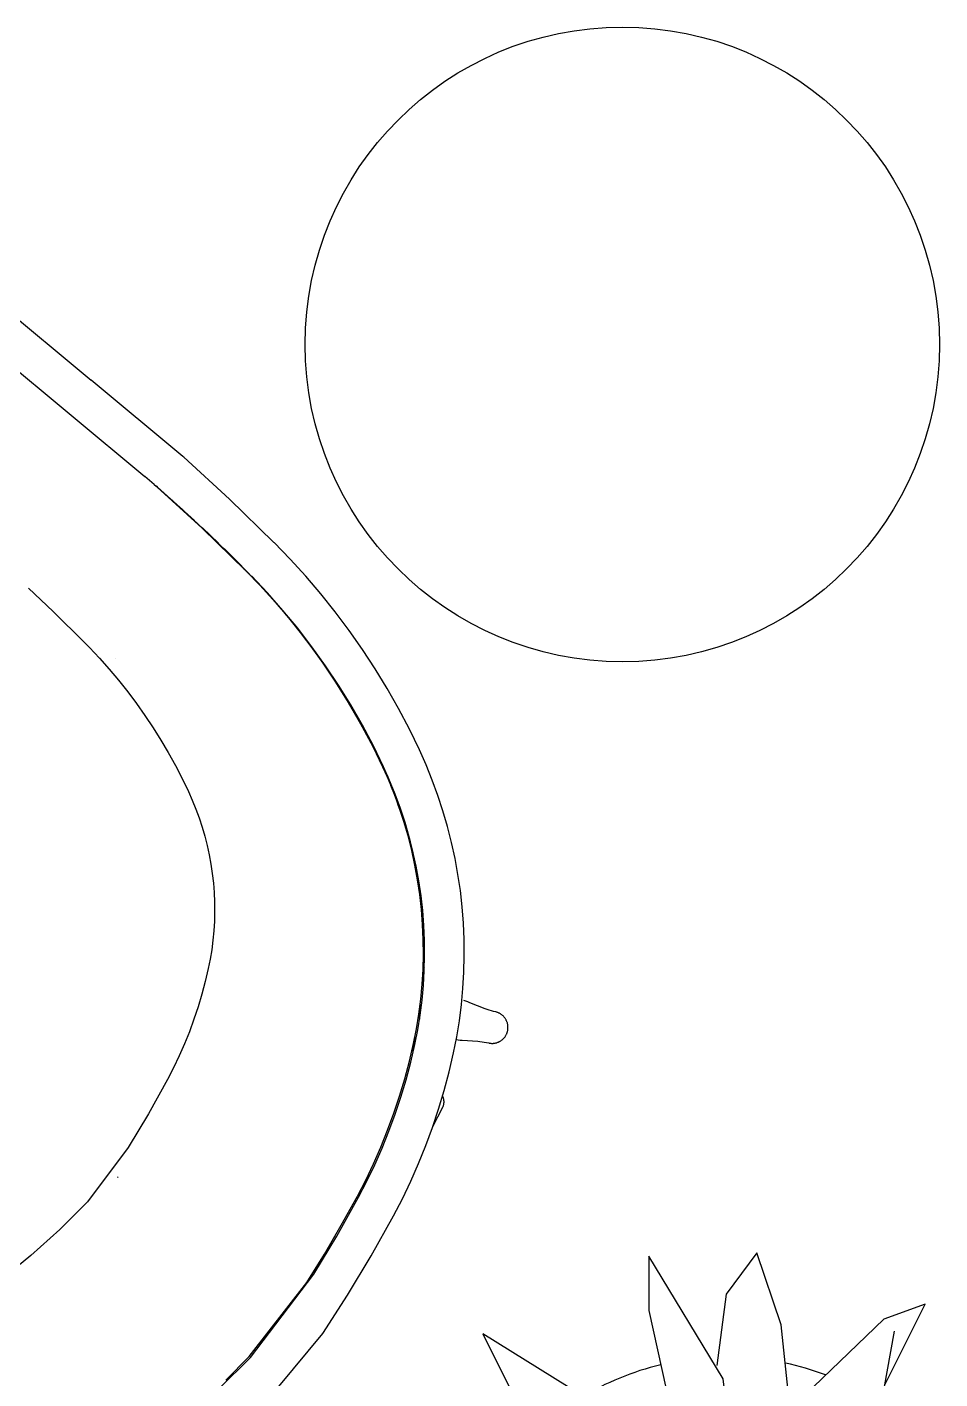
# Model space of a CAD drawing. Header units: millimetres. Extents: x 24870 to 27223, y 1839 to 3696.
# Drawn here: x 27105.5 to 27163.1, y 3082.6 to 3167.8 of the extents above; entities that cross this region are included whole.
import ezdxf

# ---------------------------------------------------------------- set-up
doc = ezdxf.new("R2010")
doc.units = ezdxf.units.MM
doc.layers.add('2-tef-aksesuar', color=30, linetype='Continuous')
doc.layers.add('2-tef-hareketli', color=251, linetype='Continuous')

# ---------------------------------------------------------------- blocks, each defined once
blk = doc.blocks.new('targe plan')
at = {"color": 0}
for p, q in [((2879.187735360897, 128.2747416985255), (2883.517001410848, 128.2747417040115)), ((2883.517001410848, 128.2747417040115), (2886.382192422543, 127.9308538380125)), ((2886.382192422543, 127.9308538380125), (2889.234772782419, 127.4945469639831)), ((2889.234772782419, 127.4945469639831), (2892.071762235204, 126.9662769168869)), ((2892.06761005902, 126.9458210701211), (2892.071762235204, 126.9662769168869)), ((2892.071762240627, 126.9662769157855), (2893.263346242665, 126.7050301405531)), ((2893.263346242665, 126.7050301405531), (2894.446220536321, 126.4068176041152)), ((2894.446220536321, 126.4068176041152), (2895.619238649324, 126.0719283417545)), ((2895.619238649324, 126.0719283417545), (2896.781263662271, 125.7006869367794)), ((2876.660615793611, 125.4532479119386), (2879.44555770039, 125.7190916524028)), ((2877.357097604937, 125.4453950994818), (2879.449327228604, 125.6194597159188)), ((2879.449327228604, 125.6194597159188), (2885.347639167111, 125.4453951045277)), ((2885.347639167111, 125.4453951045277), (2887.432754136951, 125.1523030232544)), ((2886.044120973501, 125.4532479173137), (2888.816805429976, 125.0291612547623)), ((2896.781263662271, 125.7006869367794), (2897.931169310549, 125.2934532059332)), ((2897.931169310549, 125.2934532059332), (2899.06784107595, 124.8506218506515)), ((2897.992273831509, 125.270673898475), (2899.336910871196, 124.9754534106439)), ((2887.432754136951, 125.1523030232544), (2889.508923333583, 124.8089216212535)), ((2888.816805429976, 125.0291612547623), (2891.574335654208, 124.5156871512478)), ((2889.508923333583, 124.8089216212535), (2891.574335719924, 124.4156645532345)), ((2891.574335719924, 124.4156645532345), (2892.689877306253, 124.1710895723988)), ((2891.574335904769, 124.5156871003944), (2892.689877446539, 124.2711121175323)), ((2899.06784107595, 124.8506218506515), (2900.190177266885, 124.3726220745027)), ((2899.336907651109, 124.9754416131424), (2899.36315679517, 124.9677885649241)), ((2899.36315679517, 124.9677885649241), (2899.389128359397, 124.9592407837778)), ((2899.389128359397, 124.9592407837778), (2899.41479185558, 124.9498083040086)), ((2899.41479185558, 124.9498083040086), (2899.44011715715, 124.9395021984726)), ((2899.44011715715, 124.9395021984726), (2899.465074534548, 124.9283345655837)), ((2899.465074534548, 124.9283345655837), (2899.489634690124, 124.9163185151098)), ((2899.489634690124, 124.9163185151098), (2899.51376879253, 124.9034681527807)), ((2899.51376879253, 124.9034681527807), (2899.537448510565, 124.8897985637329)), ((2899.537448510565, 124.8897985637329), (2899.560646046431, 124.8753257947971)), ((2899.560646046431, 124.8753257947971), (2899.583334168369, 124.8600668356636)), ((2899.583334168369, 124.8600668356636), (2899.605486242627, 124.8440395989389)), ((2899.605486242627, 124.8440395989389), (2899.627076264718, 124.8272628991132)), ((2899.627076264718, 124.8272628991132), (2899.648078889957, 124.8097564304805)), ((2899.648078889957, 124.8097564304805), (2899.668469463207, 124.7915407440129)), ((2899.668469463207, 124.7915407440129), (2899.688224047822, 124.7726372232398)), ((2899.688224047822, 124.7726372232398), (2899.707319453749, 124.7530680591441)), ((2899.707319453749, 124.7530680591441), (2899.72573326475, 124.7328562241125)), ((2899.72573326475, 124.7328562241125), (2899.743443864716, 124.7120254449671)), ((2899.743443864716, 124.7120254449671), (2899.760430463042, 124.6906001751155)), ((2899.760430463042, 124.6906001751155), (2899.776673119035, 124.668605565839)), ((2899.776673119035, 124.668605565839), (2899.79215276532, 124.6460674367724)), ((2899.79215276532, 124.6460674367724), (2899.805354543221, 124.6254498071036)), ((2899.805354543221, 124.6254498071036), (2899.817918911785, 124.6044376621509)), ((2899.817918911785, 124.6044376621509), (2899.82983409149, 124.5830507015086)), ((2899.82983409149, 124.5830507015086), (2899.841088911456, 124.5613089761761)), ((2899.841088911456, 124.5613089761761), (2899.851672819907, 124.5392328697523)), ((2899.851672819907, 124.5392328697523), (2899.861575894073, 124.5168430793344)), ((2900.190177266885, 124.3726220745027), (2901.297090086173, 123.8599171671974)), ((2904.149575543797, 124.3642906337397), (2904.219251126419, 124.4878358958692)), ((2904.219251126419, 124.4878358958692), (2904.287077193369, 124.616901671078)), ((2904.28707921277, 124.6169056599808), (2904.303237845627, 124.6472851886935)), ((2904.303237845627, 124.6472851886935), (2904.320442949721, 124.6770845439493)), ((2904.320442949721, 124.6770845439493), (2904.338673720791, 124.7062676926286)), ((2904.338673720791, 124.7062676926286), (2904.357908114345, 124.7347993467199)), ((2904.357908114345, 124.7347993467199), (2904.378122872323, 124.7626450059958)), ((2904.378122872323, 124.7626450059958), (2904.399293551214, 124.7897709997266)), ((2904.399293551214, 124.7897709997266), (2904.421394551618, 124.816144527396)), ((2904.421394551618, 124.816144527396), (2904.444399149197, 124.8417336983636)), ((2904.444399149197, 124.8417336983636), (2904.468279526991, 124.8665075704263)), ((2904.468279526991, 124.8665075704263), (2904.493006809055, 124.8904361872343)), ((2904.493006809055, 124.8904361872343), (2904.518551095375, 124.9134906145097)), ((2904.518551095375, 124.9134906145097), (2904.54488149802, 124.9356429750421)), ((2904.54488149802, 124.9356429750421), (2904.571966178498, 124.9568664823871)), ((2904.571966178498, 124.9568664823871), (2904.599772386247, 124.9771354732645)), ((2904.599772386247, 124.9771354732645), (2904.628266498243, 124.9964254385874)), ((2904.628266498243, 124.9964254385874), (2904.657414059653, 125.0147130530965)), ((2904.657414059653, 125.0147130530965), (2904.687179825499, 125.0319762035676)), ((2904.687179825499, 125.0319762035676), (2904.717527803276, 125.0481940155493)), ((2904.717527803276, 125.0481940155493), (2904.748421296471, 125.0633468786042)), ((2904.748421296471, 125.0633468786042), (2904.779822948943, 125.0774164700221)), ((2904.779822948943, 125.0774164700221), (2904.811694790084, 125.0903857769742)), ((2904.811694790084, 125.0903857769742), (2904.843998280743, 125.1022391170879)), ((2904.843998280743, 125.1022391170879), (2904.876694359818, 125.1129621574079)), ((2904.876694359818, 125.1129621574079), (2904.909743491496, 125.1225419317258)), ((2904.909743491496, 125.1225419317258), (2904.943105713051, 125.1309668562623)), ((2904.943105713051, 125.1309668562623), (2904.976740683178, 125.1382267436726)), ((2904.976740683178, 125.1382267436726), (2905.010607730761, 125.1443128153621)), ((2905.010607730761, 125.1443128153621), (2905.04466590406, 125.1492177121069)), ((2905.04466590406, 125.1492177121069), (2905.07887402023, 125.1529355029485)), ((2905.07887402023, 125.1529355029485), (2905.113190715112, 125.1554616923674)), ((2905.113190715112, 125.1554616923674), (2905.147574493257, 125.1567932257155)), ((2905.147574493257, 125.1567932257155), (2905.181983778099, 125.1569284929143)), ((2905.181983778099, 125.1569284929143), (2905.216962473767, 125.1561389378209)), ((2905.216962473767, 125.1561389378209), (2905.251892361195, 125.1541300794158)), ((2905.251892361195, 125.1541300794158), (2905.2867309503, 125.150904361352)), ((2905.2867309503, 125.150904361352), (2905.321435862057, 125.1464657075209)), ((2905.321435862057, 125.1464657075209), (2905.35596488005, 125.1408195172732)), ((2905.35596488005, 125.1408195172732), (2905.390276001828, 125.1339726588582)), ((2905.390276001828, 125.1339726588582), (2905.424327489999, 125.125933461061)), ((2905.424327489999, 125.125933461061), (2905.458077922997, 125.1167117030779)), ((2905.458077922997, 125.1167117030779), (2905.491486245473, 125.1063186026165)), ((2905.491486245473, 125.1063186026165), (2905.524511818234, 125.0947668022515)), ((2905.524511818234, 125.0947668022515), (2905.557114467679, 125.0820703540464)), ((2905.557114467679, 125.0820703540464), (2905.589254534666, 125.0682447024562)), ((2905.589254534666, 125.0682447024562), (2905.62089292276, 125.0533066655477)), ((2905.62089292276, 125.0533066655477), (2905.651991145784, 125.037274414534)), ((2905.651991145784, 125.037274414534), (2905.682511374642, 125.0201674516726)), ((2905.682511374642, 125.0201674516726), (2905.712416483331, 125.0020065865444)), ((2905.712416483331, 125.0020065865444), (2905.741670094103, 124.9828139107373)), ((2905.741670094103, 124.9828139107373), (2905.770236621721, 124.962612770975)), ((2905.770236621721, 124.962612770975), (2905.798081316741, 124.9414277407156)), ((2905.798081316741, 124.9414277407156), (2905.825170307784, 124.9192845902596)), ((2905.825170307784, 124.9192845902596), (2905.85147064274, 124.896210255403)), ((2905.85147064274, 124.896210255403), (2905.876950328851, 124.8722328046721)), ((2905.876950328851, 124.8722328046721), (2905.901578371627, 124.8473814051765)), ((2905.901578371627, 124.8473814051765), (2905.925324812552, 124.8216862871338)), ((2905.925324812552, 124.8216862871338), (2905.948160765526, 124.7951787070921)), ((2905.948160765526, 124.7951787070921), (2905.970058451999, 124.767890909911)), ((2905.970058451999, 124.767890909911), (2905.990991234767, 124.739856089536)), ((2905.990991234767, 124.739856089536), (2906.010933650372, 124.7111083486222)), ((2906.010933650372, 124.7111083486222), (2906.02986144008, 124.6816826570482)), ((2906.02986144008, 124.6816826570482), (2906.047751579385, 124.6516148093776)), ((2906.047751579385, 124.6516148093776), (2906.064582306019, 124.6209413813201)), ((2906.064582306019, 124.6209413813201), (2906.080333146429, 124.589699685235)), ((2906.080333146429, 124.589699685235), (2906.094984940672, 124.5579277247468)), ((2906.094984940672, 124.5579277247468), (2906.108519865735, 124.5256641485118)), ((2906.108519865735, 124.5256641485118), (2906.120921457201, 124.4929482032109)), ((2906.120921457201, 124.4929482032109), (2906.132174629291, 124.4598196858012)), ((2906.132174629291, 124.4598196858012), (2906.142265693204, 124.4263188951097)), ((2906.142265693204, 124.4263188951097), (2906.151182373774, 124.3924865828109)), ((2906.151182373774, 124.3924865828109), (2906.158913824402, 124.3583639038567)), ((2892.689877306253, 124.1710895723988), (2893.797265004896, 123.891907844885)), ((2892.689877446539, 124.2711121175323), (2893.79726510129, 123.9919303922013)), ((2893.797265004896, 123.891907844885), (2894.89542550704, 123.5783899608447)), ((2893.79726510129, 123.9919303922013), (2894.895425560432, 123.6784125145093)), ((2894.89542550704, 123.5783899608447), (2895.983294447113, 123.2308397899248)), ((2894.895425560432, 123.6784125145093), (2895.983294458606, 123.3308623540449)), ((2901.297090086173, 123.8599171671974), (2902.387506685365, 123.313004055554)), ((2903.354441623337, 123.2181156905096), (2903.929005866109, 124.0161714378334)), ((2903.929005866109, 124.0161714378334), (2904.004497497221, 124.1295190535226)), ((2904.004497497221, 124.1295190535226), (2904.078005861924, 124.245205235891)), ((2904.078005861924, 124.245205235891), (2904.149575543797, 124.3642906337397)), ((2906.013022402716, 123.57973569621), (2905.954698573849, 123.4504435866499)), ((2906.07689036283, 123.7108052707078), (2906.013022402716, 123.57973569621)), ((2906.091805378137, 123.7424934107636), (2906.076906261086, 123.7108366759509)), ((2906.10559149375, 123.7746504560907), (2906.091805378137, 123.7424934107636)), ((2906.118247837955, 123.8072686948414), (2906.10559149375, 123.7746504560907)), ((2906.129759015077, 123.8403084489134), (2906.118247837955, 123.8072686948414)), ((2906.140111022471, 123.8737295274538), (2906.129759015077, 123.8403084489134)), ((2906.149291267548, 123.9074912757521), (2906.140111022471, 123.8737295274538)), ((2906.157288583098, 123.9415526246955), (2906.149291267548, 123.9074912757521)), ((2906.164093240874, 123.975872140724), (2906.157288583098, 123.9415526246955)), ((2906.158913824402, 124.3583639038567), (2906.165450640248, 124.3239923664093)), ((2906.169696963422, 124.0104080762327), (2906.164093240874, 123.975872140724)), ((2906.165450640248, 124.3239923664093), (2906.170784869673, 124.2894137813561)), ((2906.174092934157, 124.0451184203554), (2906.169696963422, 124.0104080762327)), ((2906.170784869673, 124.2894137813561), (2906.174910023912, 124.254670211442)), ((2906.177275805645, 124.0799609500706), (2906.174092934157, 124.0451184203554)), ((2906.174910023912, 124.254670211442), (2906.177821084965, 124.2198039201082)), ((2906.179241706117, 124.1148932815592), (2906.177275805645, 124.0799609500706)), ((2906.177821084965, 124.2198039201082), (2906.179514511703, 124.1848573200766)), ((2906.179988244176, 124.1498729217626), (2906.179241706117, 124.1148932815592)), ((2906.179514511703, 124.1848573200766), (2906.179988244176, 124.1498729217626)), ((2895.983294447113, 123.2308397899248), (2897.059817434391, 122.849594186742)), ((2895.983294458606, 123.3308623540449), (2897.059817405303, 122.9496167653612)), ((2897.059817405303, 122.9496167653612), (2898.123951006798, 122.5350452614882)), ((2897.059817434391, 122.849594186742), (2898.123951074939, 122.4350226644016)), ((2902.37785937029, 123.2944942866249), (2902.387506685365, 123.313004055554)), ((2902.387506687461, 123.3130040544617), (2903.291842552696, 122.8218202076729)), ((2903.150624749332, 122.9011929614859), (2903.217457679467, 123.0109835249966)), ((2903.217457679467, 123.0109835249966), (2903.285582861984, 123.116508532237)), ((2903.285582861984, 123.116508532237), (2903.354441623337, 123.2181156905096)), ((2903.291842552696, 122.8218202076729), (2904.178855231588, 122.3000027721807)), ((2905.804707537711, 123.0665938160989), (2905.484937726758, 122.0831949375085)), ((2905.851369575049, 123.1945364697437), (2905.804707537711, 123.0665938160989)), ((2905.901090442527, 123.3222651188777), (2905.851369575049, 123.1945364697437)), ((2905.954698573849, 123.4504435866499), (2905.901090442527, 123.3222651188777)), ((2898.123951006798, 122.5350452614882), (2899.17466387744, 122.0875496557862)), ((2898.123951074939, 122.4350226644016), (2899.1746639829, 121.9875270363479)), ((2899.17466387744, 122.0875496557862), (2900.210937639295, 121.6075636725051)), ((2899.1746639829, 121.9875270363479), (2900.210937780136, 121.5075410269234)), ((2904.178855231588, 122.3000027721807), (2905.047507438422, 121.7481619689931)), ((2905.387861197948, 121.8289949550578), (2905.331687772273, 121.6993789174118)), ((2905.438685673952, 121.9570371814386), (2905.387861197948, 121.8289949550578)), ((2905.484937726758, 122.0831949375085), (2905.438685673952, 121.9570371814386)), ((2900.210937639295, 121.6075636725051), (2901.231767909184, 121.0955525264032)), ((2900.210937780136, 121.5075410269234), (2901.231768083271, 120.9955298509864)), ((2900.860540796257, 121.2785219610757), (2901.672551392229, 120.8522092495093)), ((2901.231768083271, 120.9955298509864), (2902.060961228842, 120.5451592585648)), ((2901.231768311345, 121.0955523168029), (2902.06096140989, 120.6451817408194)), ((2905.047507438422, 121.7481619689931), (2905.896783358489, 121.1669431288898)), ((2905.896783358489, 121.1669431288898), (2906.725689836, 120.5570259377561)), ((2902.060961228842, 120.5451592585648), (2902.874270600053, 120.0667004725844)), ((2902.06096140989, 120.6451817408194), (2902.87427073552, 120.1667229743304)), ((2902.737448802446, 120.2039233559769), (2902.648462878065, 120.3033306339)), ((2902.768219121988, 120.1740786073021), (2902.738326486304, 120.2030432454519)), ((2902.799059355594, 120.1461250758172), (2902.768219121988, 120.1740786073021)), ((2902.830813004635, 120.1192136339402), (2902.799059355594, 120.1461250758172)), ((2902.86344487422, 120.0933741095902), (2902.830813004635, 120.1192136339402)), ((2902.87427073552, 120.1667229743304), (2903.670745192479, 119.6607355339744)), ((2906.725689836, 120.5570259377561), (2907.533257535487, 119.9191236417552)), ((2902.896918796064, 120.0686351426008), (2902.86344487422, 120.0933741095902)), ((2902.874270600053, 120.0667004725844), (2903.670745100995, 119.5607130097657)), ((2902.931197668571, 120.0450241529786), (2902.896918796064, 120.0686351426008)), ((2902.96624349796, 120.0225673105085), (2902.931197668571, 120.0450241529786)), ((2903.002017440376, 120.0012895057513), (2902.96624349796, 120.0225673105085)), ((2903.038479844944, 119.9812143224532), (2903.002017440376, 120.0012895057513)), ((2903.075590297714, 119.9623640114084), (2903.038479844944, 119.9812143224532)), ((2903.113307666459, 119.9447594657956), (2903.075590297714, 119.9623640114084)), ((2903.151590146261, 119.9284201980169), (2903.113307666459, 119.9447594657956)), ((2903.190395305849, 119.9133643180809), (2903.151590146261, 119.9284201980169)), ((2903.229680134627, 119.8996085135183), (2903.190395305849, 119.9133643180809)), ((2903.269401090347, 119.8871680308927), (2903.229680134627, 119.8996085135183)), ((2903.30951414737, 119.8760566589005), (2903.269401090347, 119.8871680308927)), ((2903.349974845463, 119.8662867130894), (2903.30951414737, 119.8760566589005)), ((2903.350213974746, 119.7689318537202), (2903.350213974746, 119.8673546293573)), ((2903.670745100995, 119.5607130097657), (2904.449453322707, 119.0277885792709)), ((2903.670745192479, 119.6607355339744), (2904.449453371955, 119.1278111288245)), ((2907.533257535487, 119.9191236417552), (2908.318542075369, 119.2539822132437)), ((2904.449453322707, 119.0277885792709), (2905.209484632373, 118.4685503907437)), ((2904.449453371955, 119.1278111288245), (2905.209484641276, 118.5685729684298)), ((2905.209484641276, 118.5685729684298), (2905.949950208821, 117.9836750340298)), ((2905.209484632373, 118.4685503907437), (2905.949950238233, 117.8836524255236)), ((2905.35066566821, 118.3601629216061), (2905.35066566821, 118.460185506369)), ((2908.318542075369, 119.2539822132437), (2909.080625132317, 118.562379478423)), ((2909.080625132317, 118.562379478423), (2909.81861551516, 117.8451242077351)), ((2905.949950208821, 117.9836750340298), (2906.669984163388, 117.3738013137742)), ((2905.949950238233, 117.8836524255236), (2906.669984228947, 117.2737786718696)), ((2906.314373629988, 117.6671202218265), (2906.950797857208, 117.1101717758399)), ((2909.81861551516, 117.8451242077351), (2910.531650207056, 117.1030551700766)), ((2906.669984163388, 117.3738013137742), (2907.368744486796, 116.7396650028629)), ((2906.669984228947, 117.2737786718696), (2907.368744586207, 116.6396423250932)), ((2906.950797857208, 117.1101717758399), (2907.569831833977, 116.5339562744136)), ((2907.368744486796, 116.7396650028629), (2908.045414038563, 116.0820076695206)), ((2910.531650207056, 117.1030551700766), (2911.218895374716, 116.3370401519293)), ((2907.368744586207, 116.6396423250932), (2908.045414169403, 115.9819849535403)), ((2908.045414038563, 116.0820076695206), (2908.699201511471, 115.4015983877968)), ((2908.045414169403, 115.9819849535403), (2908.699201671199, 115.3015756313859)), ((2911.218895374716, 116.3370401519293), (2911.8795473435, 115.5479749425573)), ((2908.51771054602, 115.5786736235684), (2908.939940178102, 115.1216971004202)), ((2908.699201511471, 115.4015983877968), (2909.329342356941, 114.6992328382027)), ((2908.699201671199, 115.3015756313859), (2909.329342542903, 114.5992100392702)), ((2908.939940178102, 115.1216971004202), (2909.351863568845, 114.6551979863549)), ((2911.8795473435, 115.5479749425573), (2912.512833537247, 114.7367822864596)), ((2909.329342356941, 114.6992328382027), (2909.935099679104, 113.9757323772271)), ((2909.329342542903, 114.5992100392702), (2909.935099888537, 113.8757095338166)), ((2909.351863568845, 114.6551979863549), (2909.753162544308, 114.1795285259556)), ((2909.753162544308, 114.1795285259556), (2910.143535134404, 113.6950549499795)), ((2912.512833537247, 114.7367822864596), (2913.118013381741, 113.9044108042969)), ((2909.935099679104, 113.9757323772271), (2910.515765096538, 113.2319430768309)), ((2909.935099888537, 113.8757095338166), (2910.515765326578, 113.1319201871299)), ((2910.143535134404, 113.6950549499795), (2910.519218587327, 113.2067032628553)), ((2913.118013381741, 113.9044108042969), (2913.694379170739, 113.0518338835615)), ((2910.515765096538, 113.2319430768309), (2911.070659570657, 112.4687347350406)), ((2910.515765326578, 113.1319201871299), (2911.070659818345, 112.3687117973784)), ((2910.519218587327, 113.2067032628553), (2910.884180315405, 112.709715352156)), ((2910.884180315405, 112.709715352156), (2911.238126806749, 112.2044473865114)), ((2911.070659570657, 112.4687347350406), (2911.599134199793, 111.6869998587906)), ((2913.694379170739, 113.0518338835615), (2914.241256893586, 112.1800485402852)), ((2882.838987091074, 112.0427502287754), (2882.813185721856, 112.0425564930198)), ((2882.859948548103, 112.0425626584644), (2882.835171524024, 112.0427502213694)), ((2911.070659818345, 112.3687117973784), (2911.599134462082, 111.5869768716472)), ((2911.238126806749, 112.2044473865114), (2911.580780470338, 111.6912686546318)), ((2911.580780470338, 111.6912686546318), (2911.91188035907, 111.1705606676512)), ((2911.599134199793, 111.6869998587906), (2912.10057097803, 110.8876526202145)), ((2914.241256893586, 112.1800485402852), (2914.758007023403, 111.2900742531089)), ((2875.530975998364, 110.9629679029965), (2873.104402859508, 110.5100159493938)), ((2877.970907027887, 111.3373463768227), (2875.530975998364, 110.9629679029965)), ((2880.421652387314, 111.5654684854925), (2877.970907027887, 111.3373463768227)), ((2884.702656950959, 111.3373672552868), (2880.421652387314, 111.5654684854925)), ((2887.142694999273, 110.9629806771933), (2884.702656950959, 111.3373672552868)), ((2889.569374609517, 110.510015936509), (2887.142694999273, 110.9629806771933)), ((2911.599134462082, 111.5869768716472), (2912.100571251789, 110.787629582224)), ((2911.91188035907, 111.1705606676512), (2912.231182831581, 110.6427162143415)), ((2912.041148370261, 110.8600846455381), (2912.204862108541, 110.5872920084727)), ((2912.10057097803, 110.8876526202145), (2912.574383517905, 110.0716277876006)), ((2912.100571251789, 110.787629582224), (2912.574383799931, 109.9716046975524)), ((2914.758007023403, 111.2900742531089), (2915.244025264963, 110.382951771098)), ((2890.380780892086, 110.3321205648305), (2889.569374609517, 110.510015936509)), ((2891.186256319299, 110.1290534458446), (2890.380780892086, 110.3321205648305)), ((2891.985020203573, 109.9010113974461), (2891.186256319299, 110.1290534458446)), ((2892.776298362324, 109.648215443876), (2891.985020203573, 109.9010113974461)), ((2912.407386762112, 110.2665877902543), (2912.132887960779, 110.7339372952326)), ((2912.231182831581, 110.6427162143415), (2912.538462149305, 110.1081383741336)), ((2912.538368429361, 110.0083605937231), (2912.231189504502, 110.5427492761725)), ((2912.833505119605, 109.4672279945586), (2912.538368429361, 110.0083605937231)), ((2912.538462149305, 110.1081383741336), (2912.833511005687, 109.567239493135)), ((2912.574383517905, 110.0716277876006), (2913.020017736143, 109.2398796322538)), ((2912.574383799931, 109.9716046975524), (2913.020018023165, 109.1398564891003)), ((2915.244025264963, 110.382951771098), (2915.698743261363, 109.4597418966666)), ((2893.559323868328, 109.3709106015019), (2892.776298362324, 109.648215443876)), ((2894.333337793045, 109.0693656413366), (2893.559323868328, 109.3709106015019)), ((2895.097589942193, 108.743872828543), (2894.333337793045, 109.0693656413366)), ((2912.833511005687, 109.567239493135), (2913.111562496996, 109.0293545789188)), ((2913.159112504182, 108.8655077793334), (2912.948260804499, 109.2785210600684)), ((2913.377867316203, 108.3855355653974), (2912.976097996798, 109.1950000602989)), ((2913.020017736143, 109.2398796322538), (2913.436952501609, 108.3933808125664)), ((2913.020018023165, 109.1398564891003), (2913.436952790294, 108.2933576154207)), ((2915.69416868737, 109.4575851301713), (2915.679863384457, 109.4508406337251)), ((2915.698743838857, 109.4597406717818), (2916.299904294878, 108.1304477250566)), ((2895.851339582853, 108.3947476391601), (2895.097589942193, 108.743872828543)), ((2896.59385616141, 108.022328454336), (2895.851339582853, 108.3947476391601)), ((2913.111562496996, 109.0293545789188), (2913.377867316203, 108.4855581500703)), ((2913.377867316203, 108.4855581500703), (2913.815089171487, 107.5342400689203)), ((2913.377867316203, 108.3855355653974), (2913.423687682561, 108.3213655597735)), ((2913.978628911455, 107.062412137119), (2913.39117051458, 108.3575816469035)), ((2913.436952501547, 108.3933808125373), (2914.041214167778, 107.0535117875349)), ((2913.436952790294, 108.2933576154207), (2914.056407957743, 106.9181836156301)), ((2897.122512093941, 107.7351928036257), (2896.59385616141, 108.022328454336)), ((2897.641041259206, 107.430149394129), (2897.122512093941, 107.7351928036257)), ((2898.148837281548, 107.1075549481099), (2897.641041259206, 107.430149394129)), ((2913.832664858329, 107.4296724315306), (2913.645292078893, 107.8448638292099)), ((2913.815089171487, 107.5342400689203), (2914.225329001675, 106.5823943008206)), ((2916.299904294878, 108.1304477250566), (2916.858507698885, 106.7827178303348)), ((2898.645306336804, 106.7677867122763), (2898.148837281548, 107.1075549481099)), ((2899.129867846733, 106.4112420166154), (2898.645306336804, 106.7677867122763)), ((2914.523342685787, 105.7486928630021), (2913.978628911455, 107.062412137119)), ((2914.041214167778, 107.0535117875349), (2914.599750644821, 105.6939463535643)), ((2914.056407957743, 106.9181836156301), (2914.627696198399, 105.5223118520823)), ((2914.225329001675, 106.5823943008206), (2914.612658401399, 105.6209979098191)), ((2916.858507698885, 106.7827178303348), (2917.373989513442, 105.4179130344189)), ((2899.601955157954, 106.0383378097574), (2899.129867846733, 106.4112420166154)), ((2900.0610162046, 105.649510171386), (2899.601955157954, 106.0383378097574)), ((2900.506514153904, 105.2452138022788), (2900.0610162046, 105.649510171386)), ((2915.024727096473, 104.4178340801643), (2914.523342685787, 105.7486928630021)), ((2914.599750644821, 105.6939463535643), (2915.111921088577, 104.3162444257229)), ((2900.937928033994, 104.8259214925772), (2900.506514153904, 105.2452138022788)), ((2901.354753343108, 104.3921235688956), (2900.937928033994, 104.8259214925772)), ((2914.612658401399, 105.6209979098191), (2914.979224215367, 104.6442307170252)), ((2914.627696198399, 105.5223118520823), (2915.150127281108, 104.1074288187553)), ((2917.373989513442, 105.4179130344189), (2917.845828780782, 104.0374126403983)), ((2901.75650263958, 103.9443273209296), (2901.354753343108, 104.3921235688956)), ((2902.142706111852, 103.4830564082183), (2901.75650263958, 103.9443273209296)), ((2914.979224215367, 104.6442307170252), (2915.322315796397, 103.6586540030182)), ((2915.482243915756, 103.0712644431948), (2915.024727096473, 104.4178340801643)), ((2915.111921088577, 104.3162444257229), (2915.577137853621, 102.9219867282515)), ((2915.150127281108, 104.1074288187553), (2915.623070003997, 102.6752439790613)), ((2917.845828780782, 104.0374126403983), (2918.273548649298, 102.6426118136948)), ((2902.512912127885, 103.0088502477763), (2902.142706111852, 103.4830564082183)), ((2915.322315796397, 103.6586540030182), (2915.641625784038, 102.6651176806042)), ((2902.8666877633, 102.5222633832852), (2902.512912127885, 103.0088502477763)), ((2903.203619307647, 102.0238648366055), (2902.8666877633, 102.5222633832852)), ((2915.895402007001, 101.710429472019), (2915.482243915756, 103.0712644431948)), ((2915.577137853621, 102.9219867282515), (2915.994867167441, 101.5127729808689)), ((2915.623070003997, 102.6752439790613), (2916.045952957087, 101.2274877004817)), ((2915.641625784038, 102.6651176806042), (2915.936888000288, 101.6644854461917)), ((2918.273548649298, 102.6426118136948), (2918.656716855462, 101.2349201720769)), ((2903.523312748206, 101.5142374423537), (2903.203619307647, 102.0238648366055)), ((2903.82539423075, 100.9939771663264), (2903.523312748206, 101.5142374423537)), ((2916.263757851926, 100.3367900001619), (2915.895402007001, 101.710429472019)), ((2915.936888000288, 101.6644854461917), (2916.247945938946, 100.499899127785)), ((2915.994867167441, 101.5127729808689), (2916.364629742872, 100.0902200633133)), ((2904.109510496734, 100.4636924085668), (2903.82539423075, 100.9939771663264)), ((2916.045952957087, 101.2274877004817), (2916.418265212677, 99.76590916392678)), ((2918.656716855462, 101.2349201720769), (2918.99494616068, 99.8157603610668)), ((2904.375329296405, 99.92400329189849), (2904.109510496734, 100.4636924085668)), ((2904.75533796493, 99.08821323355068), (2904.375329296405, 99.92400329189849)), ((2916.247945938946, 100.499899127785), (2916.526529987817, 99.3271206909364)), ((2916.586916026707, 98.95182060656197), (2916.263757851926, 100.3367900001619)), ((2916.364629742872, 100.0902200633133), (2916.686001328009, 98.6559601601918)), ((2916.418265212677, 99.76590916392678), (2916.739556942643, 98.29227425037578)), ((2918.99494616068, 99.8157603610668), (2919.287894742642, 98.38656661618069)), ((2905.112124007198, 98.24224818665306), (2904.75533796493, 99.08821323355068)), ((2916.864529626461, 97.55700803264125), (2916.586916026707, 98.95182060656197)), ((2905.445458933911, 97.3867691954635), (2905.112124007198, 98.24224818665306)), ((2916.686001328009, 98.6559601601918), (2916.958613192981, 97.21163888827476)), ((2916.739556942643, 98.29227425037578), (2917.009439961922, 96.80836340733885)), ((2919.287894742642, 98.38656661618069), (2919.535266540782, 96.94878331346052)), ((2905.755114255769, 96.52243730423987), (2905.445458933911, 97.3867691954635)), ((2916.864529626461, 97.55700803264125), (2916.895766057104, 97.46996963363625)), ((2917.075601000153, 96.29143714739229), (2916.875021512456, 97.49914016905194)), ((2916.958613192981, 97.21163888827476), (2917.182152553016, 95.75891340837433)), ((2906.04266448503, 95.64418165810247), (2905.755114255769, 96.52243730423987)), ((2917.009439961922, 96.80836340733885), (2917.22758819752, 95.31596949771364)), ((2917.241979550587, 95.07854931359788), (2917.075601000153, 96.29143714739229)), ((2919.535266540782, 96.94878331346052), (2919.736811555474, 95.5038635097523)), ((2906.305835658804, 94.75831472595536), (2906.04266448503, 95.64418165810247)), ((2917.182152553016, 95.75891340837433), (2917.356362927318, 94.29945052398097)), ((2919.736811555474, 95.5038635097523), (2919.892326100695, 94.05326747421412)), ((2906.544473605447, 93.86552500223269), (2906.305835658804, 94.75831472595536)), ((2917.22758819752, 95.31596949771364), (2917.393738082472, 93.81689563365188)), ((2917.374024331401, 93.8614450061238), (2917.241979550587, 95.07854931359788)), ((2906.758435818316, 92.9665024983712), (2906.544473605447, 93.86552500223269)), ((2917.374024331401, 93.8614450061238), (2917.398315988445, 93.76740666619452)), ((2917.690662875346, 89.98710188211015), (2917.379244500652, 93.80551544070994)), ((2917.394588573582, 93.80777121199088), (2917.643761731313, 90.89747862374378)), ((2917.402857643161, 93.81779033038919), (2917.402891522506, 93.81779341014197)), ((2917.403721693337, 93.80865698988481), (2917.403722632676, 93.80864743499814)), ((2919.872333945174, 94.04227452667482), (2919.893154198413, 94.04416716189161)), ((2919.893187351177, 94.0441704177062), (2920.207817843575, 90.14963246751967)), ((2906.947812479611, 92.06081160722687), (2906.758435818316, 92.9665024983712)), ((2917.413741753617, 93.60613337241892), (2917.389662261644, 93.69413839429734)), ((2917.438780477837, 93.44588967215594), (2917.582480160461, 91.802528018278)), ((2917.439090044214, 93.44262974230668), (2917.574359672019, 91.90355012536719)), ((2907.112213263335, 91.15025395532183), (2906.947812479611, 92.06081160722687)), ((2907.25058500666, 90.24258807633186), (2907.112213263335, 91.15025395532183)), ((2917.61510558254, 91.38431500912492), (2917.711985383158, 89.99580256306461)), ((2917.61510558254, 91.38431500912492), (2917.718446481545, 89.89321806390643)), ((2907.871583485409, 91.07034103688693), (2907.871583484331, 91.07035805290434)), ((2917.643761731313, 90.89747862374378), (2917.816725321455, 87.98166419065245)), ((2907.364247752236, 89.3314974859365), (2907.25058500666, 90.24258807633186)), ((2917.870236738868, 86.16022107182442), (2917.690662875346, 89.98710188211015)), ((2920.207817843575, 90.14963246751967), (2920.387710719232, 86.24654948794131)), ((2907.410826057149, 88.88294799501335), (2907.364247752236, 89.3314974859365)), ((2907.649747912241, 86.1166167609187), (2907.410826057149, 88.88294799501335)), ((2917.7528566397, 89.31881078081068), (2917.888183034231, 86.17454424607939)), ((2917.801065034744, 88.08702480371329), (2917.837467592213, 87.22457295514658)), ((2907.783560327896, 83.97065603284562), (2907.649747912241, 86.1166167609187)), ((2917.872124860635, 86.09574704890264), (2917.870236643244, 86.16022106895315)), ((2917.872577338186, 86.07907196895002), (2917.872124860635, 86.09574704890264)), ((2917.873201174015, 86.05720357887157), (2917.888431946127, 86.06588217756479)), ((2917.873201174015, 85.89854968844764), (2917.873201174015, 86.05720357887157)), ((2917.873218712456, 86.15168018598769), (2917.878880597355, 86.15175038141541)), ((2917.878765092633, 86.06818989394259), (2917.880752950717, 86.07261008822178)), ((2917.885770908475, 86.1569708332724), (2917.88833422424, 86.06927296573366)), ((2917.909047381148, 86.17514529657427), (2917.888183034231, 86.17454424608121)), ((2917.888183755152, 86.17452467967513), (2917.888605263603, 86.15706575941357)), ((2920.387711262406, 86.2465272250144), (2920.389245331785, 86.15729218215046)), ((2920.389245474852, 86.15726527839678), (2920.389245474852, 78.64717291726902)), ((2917.873201174015, 85.89854968844764), (2917.882538544679, 85.13377467533519)), ((2917.873201174016, 66.05910669931745), (2917.882538544679, 85.13377467533519)), ((2920.398818433188, 66.18143114971735), (2920.389245474852, 78.64717291726902))]:
    blk.add_line(p, q, dxfattribs=at)
blk.add_lwpolyline([(2879.44555770039, 125.7190916524028), (2886.044120973501, 125.4532479173137)], dxfattribs=at)
blk = doc.blocks.new('TREEI')
at = {"color": 63, "true_color": 0xafc95e}
for p, q in [((0.0055920198210515, 0.1442051609046757), (0.0085145774646662, 0.1517176919151097)), ((0.0085145774646662, 0.1517176919151097), (0.0131932334043086, 0.1298118657432496)), ((0.000336543249432, 0.1097738717216998), (0.0055920198210515, 0.1442051609046757)), ((0.0459053700324148, 0.1341930308844894), (0.0453157312003896, 0.1448231936083175)), ((0.0453157312003896, 0.1448231936083175), (0.0523273059516214, 0.1341930309426971)), ((-0.0405536274774931, 0.1373106626560911), (-0.0510645805043168, 0.1416918277973309)), ((-0.0510645805043168, 0.1416918277973309), (-0.0458091040491127, 0.1135370042757131)), ((-0.0189420827082358, 0.108524072333239), (-0.0405536274774931, 0.1373106626560911)), ((0.0359712375793606, 0.1160366032272577), (0.0459053700324148, 0.1341930308844894)), ((0.0523273059516214, 0.1341930309426971), (0.0488279276178219, 0.1172864027321339)), ((0.0131932334043086, 0.1298118657432496), (0.0155261522741057, 0.0941307770553977)), ((0.0791943272924982, 0.0978801755118184), (0.0908845578669571, 0.1229173674364574)), ((0.0908845578669571, 0.1229173674364574), (0.0838729831157252, 0.0841186471516267)), ((-0.0545767769799568, 0.1041429070173763), (-0.0942876701592468, 0.1172864027321339)), ((-0.0942876701592468, 0.1172864027321339), (-0.0802773388568312, 0.0947625437984243)), ((0.0488279276178219, 0.1172864027321339), (0.0266267440165393, 0.0809872813988477)), ((-0.0458091040491127, 0.1135370042757131), (-0.0259536574594677, 0.0571998889790848)), ((0.0154196014045738, 0.0910433443496004), (0.0359712375793606, 0.1160366032272577)), ((-0.0142634268268012, 0.0653441867325455), (-0.0189420827082358, 0.108524072333239)), ((0.0015030027134344, 0.0784876823890954), (0.000336543249432, 0.1097738717216998)), ((-0.0307877142331563, 0.070915864314884), (-0.0545767769799568, 0.1041429070173763)), ((-0.1001327854464762, 0.0878680455498398), (-0.1129894755431451, 0.0997617418179289)), ((-0.1129894755431451, 0.0997617418179289), (-0.1024657042580657, 0.0734747503884137)), ((0.0534937653574161, 0.0690935851307586), (0.0791943272924982, 0.0978801755118184)), ((-0.0802773388568312, 0.0947625437984243), (-0.0423097257735208, 0.06659398617921401)), ((0.0155261522741057, 0.0941307770553977), (0.0143596927518957, 0.0603312547318637)), ((0.0242938251467422, 0.0571998889790848), (0.0558266841690056, 0.09476254385663198)), ((0.0558266841690056, 0.09476254385663198), (0.0488279276178219, 0.0665939862374216)), ((-0.0773547812132165, 0.0734747503884137), (-0.1001327854464762, 0.0878680455498398)), ((0.0266267440165393, 0.0809872813988477), (0.0112058630329557, 0.0442879595793784)), ((0.0838729831157252, 0.0841186471516267), (0.0599157012766227, 0.0578316557221115)), ((-0.004329294373747, 0.0252819327870384), (0.0015030027134344, 0.0784876823890954)), ((-0.1024657042580657, 0.0734747503884137), (-0.0831998965004459, 0.0515689242165536)), ((-0.0463987428229302, 0.0547002899693325), (-0.0773547812132165, 0.0734747503884137)), ((0.0202048080973327, 0.0553320567705669), (0.0534937653574161, 0.0690935851307586)), ((-0.0423097257735208, 0.06659398617921401), (-0.0224414609256201, 0.0484375584637746)), ((-0.002752493834123, 0.0396664631552994), (-0.0142634268268012, 0.0653441867325455)), ((0.0143596927518957, 0.0603312547318637), (0.0079934064415284, 0.0266469137277454)), ((0.0716059319092892, 0.0528187237214297), (0.1072406261810102, 0.0590814552269876)), ((0.1072406261810102, 0.0590814552269876), (0.1387863034033216, 0.0628308536834084)), ((0.1387863034033216, 0.0628308536834084), (0.1177515791496262, 0.04593795951223)), ((-0.1462784327450208, 0.0565818562172353), (-0.1094772790092975, 0.0571998889790848)), ((-0.1083108196035027, 0.0290450653992593), (-0.1462784327450208, 0.0565818562172353)), ((-0.1094772790092975, 0.0571998889790848), (-0.0744322235696018, 0.0334262305987068)), ((-0.0128535544499755, 0.0289273363305256), (-0.0463987428229302, 0.0547002899693325)), ((-0.0259536574594677, 0.0571998889790848), (0.0008660907042213, -0.0006823081057519)), ((0.0050151991308667, 0.0196509681409225), (0.0202048080973327, 0.0553320567705669)), ((0.0430086629348807, 0.0375711189699359), (0.0716059319092892, 0.0528187237214297)), ((0.0599157012766227, 0.0578316557221115), (0.0505712076555938, 0.04593795951223)), ((-0.0831998965004459, 0.0515689242165536), (-0.0528206787421368, 0.0352940628072247)), ((0.0505712076555938, 0.04593795951223), (0.0324718593037687, 0.0259136996464804)), ((0.1177515791496262, 0.04593795951223), (0.0891284596291371, 0.0296630981029011)), ((-0.0744322235696018, 0.0334262305987068), (-0.0128532933304086, 0.0028901938349009)), ((-0.0528206787421368, 0.0352940628072247), (-0.0265304780332372, 0.0209007676457986)), ((-0.1398564968840219, 0.0234003665973432), (-0.1474448922090232, 0.0277815317967907)), ((-0.1474448922090232, 0.0277815317967907), (-0.1188217725721188, 0.0196509681409225)), ((-0.0703432064619847, 0.011520404368639), (-0.1083108196035027, 0.0290450653992593)), ((0.0891284596291371, 0.0296630981029011), (0.0692730130976997, 0.0227823338937014)), ((-0.1299223644891754, 0.0102568708825857), (-0.1398564968840219, 0.0234003665973432)), ((0.0008660907042213, -0.0006823081057519), (-0.004329294373747, 0.0252819327870384)), ((0.0324718593037687, 0.0259136996464804), (0.0178590709692799, 0.0159015696845018)), ((0.0692730130976997, 0.0227823338937014), (0.0517376671195962, 0.0165196023881436)), ((0.0751053101266734, 0.0159015696845018), (0.1008058720617555, 0.0252819328452461)), ((0.1008058720617555, 0.0252819328452461), (0.1212509574252181, 0.0240321333403699)), ((0.1212509574252181, 0.0240321333403699), (0.1452082393807359, 0.0202827348839492)), ((-0.1188217725721188, 0.0196509681409225), (-0.0849431765382178, 0.0065074724843726)), ((-0.0265304780332372, 0.0209007676457986), (0.0008660907042213, -0.0006823081057519)), ((0.0008660907042213, -0.0006823081057519), (0.0050151991308667, 0.0196509681409225)), ((0.0517376671195962, 0.0165196023881436), (0.0008660907042213, -0.0006823081057519)), ((0.0178590709692799, 0.0159015696845018), (0.0008660907042213, -0.0006823081057519)), ((0.0008660907042213, -0.0006823081057519), (0.0751053101266734, 0.0159015696845018)), ((0.1527966346475296, 0.0165196023881436), (0.1370302051655017, 0.0102568708825857)), ((0.1452082393807359, 0.0202827348839492), (0.1527966346475296, 0.0165196023881436)), ((-0.0195189032237977, 0.0046259061782621), (-0.0703432064619847, 0.011520404368639)), ((-0.1170784926507622, -0.0010050585260615), (-0.1299223644891754, 0.0102568708825857)), ((-0.0849431765382178, 0.0065074724843726), (-0.0452194652170874, -0.0022548580309376)), ((0.1370302051655017, 0.0102568708825857), (0.1119064638623968, -0.0003732917830348)), ((-0.120942447159905, 0.0023829839192331), (-0.1503674498526379, -0.0122669879929163)), ((0.0008660907042213, -0.0006823081057519), (-0.0195189032237977, 0.0046259061782621)), ((0.0470718293800019, 0.0008765077218413), (0.0008660907042213, -0.0006823081057519)), ((0.0832833443419077, 0.0002447409788147), (0.0470718293800019, 0.0008765077218413)), ((0.1119064638623968, -0.0003732917830348), (0.0832833443419077, 0.0002447409788147)), ((-0.0598322534933686, -0.0091356222401373), (-0.1170784926507622, -0.0010050585260615)), ((-0.0463987428229302, -0.0348045809660107), (0.0008660907042213, -0.0006823081057519)), ((-0.0452194652170874, -0.0022548580309376), (-0.0240493838209659, -0.0046397436526604)), ((0.0008660907042213, -0.0006823081057519), (-0.0370414310018532, -0.0435669113649055)), ((-0.035298151022289, -0.0842471979558468), (0.0008660907042213, -0.0006823081057519)), ((0.0008660907042213, -0.0006823081057519), (-0.0341316915582866, -0.006004256545566)), ((0.0008660907042213, -0.0006823081057519), (-0.0119305078987964, -0.0448167108697817)), ((0.0026694620610215, -0.0435669113649055), (0.0008660907042213, -0.0006823081057519)), ((0.0008660907042213, -0.0006823081057519), (0.0272035645903088, -0.0548288408317603)), ((0.0254602845525369, -0.0210293184500188), (0.0008660907042213, -0.0006823081057519)), ((0.0815400643041358, -0.0247787169064395), (0.0008660907042213, -0.0006823081057519)), ((0.0996587639092468, -0.0001088384306058), (0.1364405663334764, -0.0128987547941506)), ((-0.0341316915582866, -0.006004256545566), (-0.06742064881837, -0.0110171885462478)), ((0.103151609073393, -0.019147752202116), (0.0315431380295195, -0.0098451972007751)), ((0.1527966346475296, -0.0085175895364955), (0.1346972863539122, -0.023528917459771)), ((0.1364405663334764, -0.0128987547941506), (0.1527966346475296, -0.0085175895364955)), ((-0.1503674498526379, -0.0122669879929163), (-0.0925443901214749, -0.0260422504507005)), ((-0.06742064881837, -0.0110171885462478), (-0.08728891360806301, -0.0229108846979216)), ((0.0499943870818243, -0.036672413116321), (0.0254602845525369, -0.0210293184500188)), ((0.1346972863539122, -0.023528917459771), (0.103151609073393, -0.019147752202116)), ((-0.08728891360806301, -0.0229108846979216), (-0.1239869660348631, -0.0567644624970853)), ((0.0332924664835446, -0.0260231657885015), (0.0786175066023134, -0.0416853451170027)), ((0.1136625621002167, -0.0410535783739761), (0.0815400643041358, -0.0247787169064395)), ((-0.0855328153702431, -0.0585782392881811), (-0.0463987428229302, -0.0348045809660107)), ((0.0745284895529039, -0.0610915722791106), (0.0499943870818243, -0.036672413116321)), ((-0.0578251105616801, -0.0417460144381039), (-0.0773547811550088, -0.0642092040507123)), ((0.0786175066023134, -0.0416853451170027), (0.1078174467547797, -0.0516974750789814)), ((0.1411192222149111, -0.0579602065263316), (0.1136625621002167, -0.0410535783739761)), ((-0.1083108196617104, -0.0423033778788522), (-0.1398564968840219, -0.0579602065263316)), ((-0.0370414310018532, -0.0435669113649055), (-0.0592426146031357, -0.082365631707944)), ((-0.0119305078987964, -0.0448167108697817), (-0.0160195250646211, -0.0879965963540599)), ((0.0114371351082809, -0.0742350680520758), (0.0026694620610215, -0.0435669113649055)), ((0.1078174467547797, -0.0516974750789814), (0.1411192222149111, -0.0579602065263316)), ((-0.1398564968840219, -0.0579602065263316), (-0.1235004285117611, -0.0629594044876285)), ((0.0330486799939536, -0.0811158322030679), (0.0260371051845141, -0.0535790413268842)), ((0.0272035645903088, -0.0548288408317603), (0.0546602247632109, -0.0779844664502889)), ((-0.1235004285117611, -0.0629594044876285), (-0.0855328153702431, -0.0585782392881811)), ((0.0978961326763965, -0.08987816271837801), (0.0745284895529039, -0.0610915722791106)), ((-0.0773547811550088, -0.0642092040507123), (-0.0901986530516297, -0.0854969974607229)), ((0.0126035945140757, -0.1124020215356722), (0.0114371351082809, -0.0742350680520758)), ((0.0546602247632109, -0.0779844664502889), (0.0791943272342906, -0.0911279622232542)), ((-0.0592426146031357, -0.082365631707944), (-0.0650877300067805, -0.138070980203338)), ((-0.0522310399101116, -0.1211643520509824), (-0.035298151022289, -0.0842471979558468)), ((0.0301261222921312, -0.1199145525461063), (0.0324718593619764, -0.0811158322030679)), ((0.0324718593619764, -0.0811158322030679), (0.0628382588620298, -0.117414953536354)), ((0.0745284895529039, -0.1117839888320304), (0.061671799456235, -0.0817338649649173)), ((-0.0901986530516297, -0.0854969974607229), (-0.0995559648727067, -0.1136655551381409)), ((-0.0802773389150389, -0.1080208563362248), (-0.0604090741253458, -0.0879965963540599)), ((-0.0160195250646211, -0.0879965963540599), (-0.0090079503133893, -0.1167831867933273)), ((0.0126035945722833, -0.0948773606214673), (0.0301261222921312, -0.1199145525461063)), ((0.0791943272342906, -0.0911279622232542), (0.1084070855868049, -0.1061530241277069)), ((0.1084070855868049, -0.1061530241277069), (0.0978961326763965, -0.08987816271837801)), ((-0.0995559648727067, -0.1136655551381409), (-0.0802773389150389, -0.1080208563362248)), ((0.0050151991890743, -0.1530823081266135), (0.0126035945140757, -0.1124020215356722)), ((0.0821168849361129, -0.1274270834983326), (0.0745284895529039, -0.1117839888320304)), ((-0.0650877300067805, -0.138070980203338), (-0.0522310399101116, -0.1211643520509824)), ((-0.0090079503133893, -0.1167831867933273), (0.0050151991890743, -0.1530823081266135)), ((0.0628382588620298, -0.117414953536354), (0.0821168849361129, -0.1274270834983326))]:
    blk.add_line(p, q, dxfattribs=at)
for start, end in [(90.2669445802447, 100.3175742303154), (75.87440999653164, 82.83326513667922), (112.5698101017112, 117.2676313874039), (52.00082059116841, 69.3621475810669), (128.5171810015754, 136.7776753239975), (31.54262915590174, 45.45158983877366), (139.0956972929314, 141.7688842238516), (146.411104088216, 153.1837609445374), (13.42176641890573, 20.60160286406848), (165.0445572027309, 171.5761751654894), (358.2775830958443, 0.2322258887026368), (340.9504659886437, 349.92283877267), (191.5019042789684, 199.4338496429232), (319.0773282446959, 333.9888387205207), (212.2939243690725, 220.8051787601188), (305.777370866115, 308.9586936216999), (285.8653574611827, 295.5080123414397), (246.3852848097181, 263.995334372626), (276.0879196363293, 281.1845231067673)]:
    blk.add_arc((0.0008660907042213, -0.0006823081057519), 0.11, start, end, dxfattribs=at)

msp = doc.modelspace()

# ---------------------------------------------------------------- linework, layer by layer
msp.add_circle((27143.05777558492, 3147.781173491552), 20)

# ---------------------------------------------------------------- block references
at = {"layer": '2-tef-aksesuar', "lineweight": 0, "xscale": 161.2800000000001, "yscale": 161.2800000000001, "zscale": 161.2800000000001, "rotation": 217.1429424169666}
msp.add_blockref('TREEI', (27149.80861991956, 3066.240063034643), dxfattribs=at)
at = {"layer": '2-tef-hareketli', "xscale": -1, "rotation": 230.2737206156026}
msp.add_blockref('targe plan', (25182.59824006495, 949.705463473203), dxfattribs=at)

doc.saveas('drawing.dxf')
